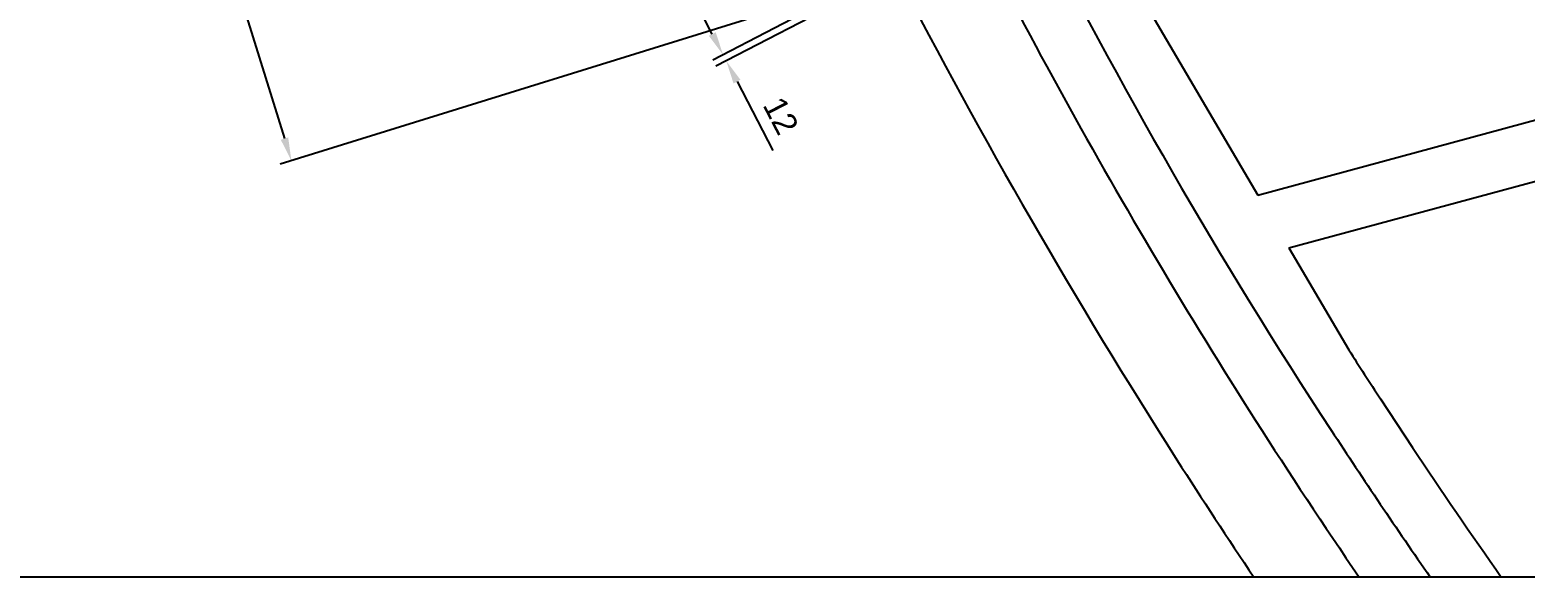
# Model space of a CAD drawing. Header units: inches. Extents: x 19267 to 40087, y 4081 to 15521.
# Drawn here: x 36010 to 38576, y 10041 to 10980 of the extents above; entities that cross this region are included whole.
import ezdxf

# ---------------------------------------------------------------- set-up
doc = ezdxf.new("R2010")
doc.units = ezdxf.units.IN
doc.header["$MEASUREMENT"] = 0
doc.layers.get('DEFPOINTS').update_dxf_attribs({"color": 251})
doc.layers.add('1', color=7, linetype='Continuous', true_color=0xffffff)
doc.layers.add('NEW_LGF', color=7, linetype='Continuous', true_color=0xffffff)
doc.layers.add('20-TEXT', color=3, linetype='Continuous')
doc.layers.add('vport', color=6, linetype='Continuous', plot=False)
doc.styles.get("Standard").update_dxf_attribs({"font": 'arial.ttf'})
doc.dimstyles.new('20-TEXT', dxfattribs={"dimscale": 20, "dimtxt": 2, "dimasz": 2, "dimexe": 1, "dimexo": 1.5, "dimgap": 1, "dimtad": 1, "dimdec": 0, "dimzin": 0, "dimdsep": 46, "dimtxsty": 'Standard', "dimcen": 0.09, "dimadec": 4, "dimazin": 0, "dimtfac": 1, "dimtdec": 0, "dimtofl": 0, "dimtmove": 0, "dimatfit": 3, "dimfxl": 1, "dimtolj": 1, "dimtzin": 0, "dimarcsym": 0})

# ---------------------------------------------------------------- blocks, each defined once
blk = doc.blocks.new('*D35')
at = {"layer": '20-TEXT', "color": 0, "lineweight": -2, "transparency": 16777216}
for p, q in [((36357, 14640.8), (35329, 14321.1)), ((35359.9, 14288.9), (36446.9, 10793.2)), ((37467.7, 11068.7), (36439.6, 10749.1))]:
    blk.add_line(p, q, dxfattribs=at)
at = {"layer": '20-TEXT', "color": 0, "transparency": 16777216}
for points in [[(35366.3, 14290.9), (35353.6, 14286.9), (35348.1, 14327.1)], [(36453.2, 10795.2), (36440.5, 10791.2), (36458.7, 10755)]]:
    blk.add_solid(points, dxfattribs=at)
at = {"layer": 'DEFPOINTS', "color": 0, "transparency": 16777216}
for p in [(36385.6, 14649.7), (37496.3, 11077.6), (36458.7, 10755)]:
    blk.add_point(p, dxfattribs=at)
at = {"layer": '20-TEXT', "color": 0, "transparency": 16777216, "insert": (35942, 12553), "char_height": 40, "attachment_point": 5, "rotation": 287.272}
blk.add_mtext('\\A1;3741', dxfattribs=at)
blk = doc.blocks.new('*D48')
at = {"layer": '20-TEXT', "color": 0, "lineweight": -2, "transparency": 16777216}
for p, q in [((37482.7, 11084.1), (37181.6, 10928)), ((37488.2, 11073.4), (37187.1, 10917.3)), ((37180.9, 10972.7), (37162.5, 11008.2)), ((37223.3, 10891), (37284.5, 10772.8))]:
    blk.add_line(p, q, dxfattribs=at)
at = {"layer": '20-TEXT', "color": 0, "transparency": 16777216}
for points in [[(37186.8, 10975.8), (37175, 10969.7), (37199.3, 10937.2)], [(37229.2, 10894.1), (37217.3, 10888), (37204.9, 10926.5)]]:
    blk.add_solid(points, dxfattribs=at)
at = {"layer": 'DEFPOINTS', "color": 0, "transparency": 16777216}
for p in [(37509.3, 11097.9), (37514.8, 11087.2), (37204.9, 10926.5)]:
    blk.add_point(p, dxfattribs=at)
at = {"layer": '20-TEXT', "color": 0, "transparency": 16777216, "insert": (37298.7, 10832.6), "char_height": 40, "attachment_point": 5, "rotation": 297.399}
blk.add_mtext('\\A1;12', dxfattribs=at)

msp = doc.modelspace()

# ---------------------------------------------------------------- linework, layer by layer
at = {"layer": '1', "color": 4, "linetype": 'Continuous', "ltscale": 100}
for p, q in [((37800.2, 11235.1), (38117.1, 10696)), ((38169.9, 10606.1), (38273.1, 10430.7)), ((38327.3, 10346.7), (38382.4, 10263.2))]:
    msp.add_line(p, q, dxfattribs=at)
at = {"layer": '1', "color": 3, "linetype": 'Continuous', "ltscale": 100}
for p, q in [((38117.1, 10696), (40087.1, 11230.6)), ((38169.9, 10606.1), (40087.1, 11122.3)), ((38273.1, 10430.7), (38273.1, 10430.7))]:
    msp.add_line(p, q, dxfattribs=at)
at = {"layer": '1', "color": 2, "linetype": 'Continuous', "ltscale": 100}
for centre, radius, start, end in [((45735.8, 15213.3), 8963.9, 206.63267, 213.29278), ((46568.7, 15707.5), 10031.6, 207.0312, 214.39394)]:
    msp.add_arc(centre, radius, start, end, dxfattribs=at)
at = {"layer": '1', "color": 4, "linetype": 'Continuous', "ltscale": 100}
msp.add_arc((46949, 15973.4), 10645.2, 207.38072, 212.57271, dxfattribs=at)
at = {"layer": 'NEW_LGF', "color": 4, "linetype": 'Continuous', "ltscale": 100}
for radius, start, end in [(10296, 212.57261, 213.12911), (10296, 212.57261, 213.12911), (10296, 213.68566, 215.18573), (10296, 213.68566, 215.18573), (10646, 212.57261, 213.86822)]:
    msp.add_arc((46949.6, 15973.8), radius, start, end, dxfattribs=at)
at = {"layer": 'NEW_LGF', "color": 2, "linetype": 'Continuous', "ltscale": 100}
msp.add_arc((46949.6, 15973.8), 10396, 213.12376, 214.79808, dxfattribs=at)
msp.add_arc((46949.6, 15973.8), 10396, 213.12376, 214.79808, dxfattribs=at)
at = {"layer": 'vport', "ltscale": 5}
msp.add_lwpolyline([(33526.3, 15521.3), (40087.1, 15521.3), (40087.1, 10040.9), (33526.3, 10040.9)], close=True, dxfattribs=at)

# ---------------------------------------------------------------- dimensions: what is measured, and where the dimension line sits
at = {"layer": '20-TEXT'}
for p1, p2, distance, picture, middle in [((36385.6, 14649.7), (37496.3, 11077.6), -1086.6, '*D35', (35942, 12553)), ((37509.3, 11097.9), (37514.8, 11087.2), -349.2, '*D48', (37298.7, 10832.6))]:
    dim = msp.add_aligned_dim(p1=p1, p2=p2, distance=distance, dimstyle='20-TEXT', dxfattribs=at)
    dim.commit()
    dim.dimension.update_dxf_attribs({"geometry": picture, "text_midpoint": middle})

doc.saveas('drawing.dxf')
